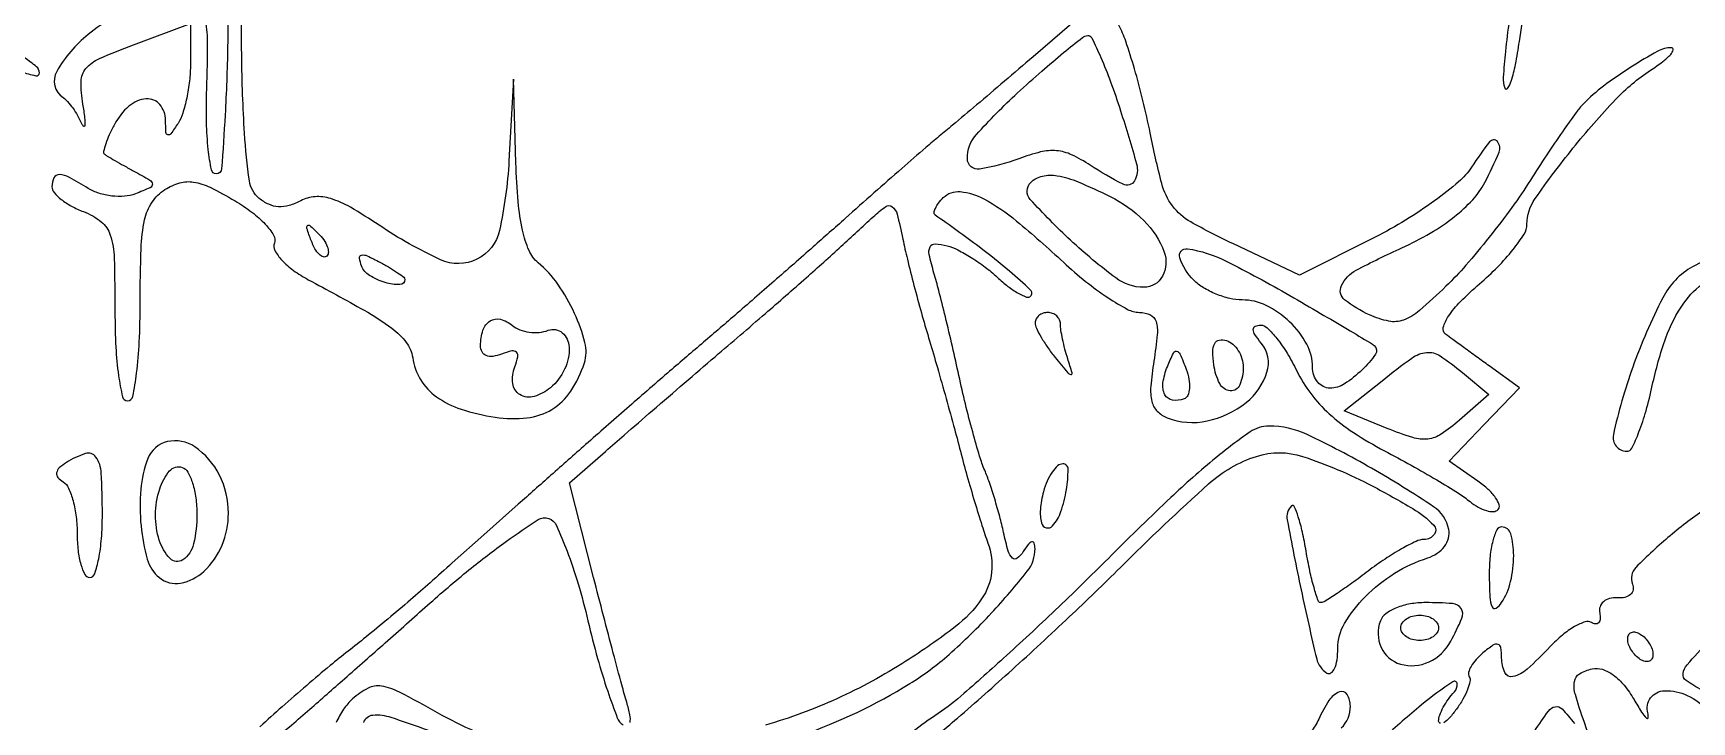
# Model space of a CAD drawing. Extents: x 50 to 925, y 21 to 441.
# Drawn here: x 411.5 to 543.1, y 205.5 to 260.1 of the extents above; entities that cross this region are included whole.
import ezdxf

# ---------------------------------------------------------------- set-up
doc = ezdxf.new("R2010")
doc.units = 0

msp = doc.modelspace()

# ---------------------------------------------------------------- linework, layer by layer
for points in [[(496.391851, 263.070595), (490.827099, 258.285297, -0.00082), (488.558679, 256.341081, -0.00089), (486.344398, 254.456365, -0.000836), (484.441023, 252.847578, -0.004342), (483.381173, 251.970415, 0.007422), (482.323022, 251.083619, 0.0014), (480.419241, 249.430086, 0.001496), (478.206385, 247.485503, 0.001371), (475.939647, 245.470415, -0.001883), (473.387293, 243.206093, -0.001078), (470.290433, 240.491309, -0.001076), (467.164176, 237.774479, -0.001789), (464.516436, 235.5, 0.001707), (461.833154, 233.19576, 0.00096), (458.590736, 230.38118, 0.000958), (455.328624, 227.527478, 0.001569), (452.57679, 225.095507, -0.000001), (449.993678, 222.798179), (447.256932, 220.364222), (444.758148, 218.141907, -0.000001), (443, 216.578295, -0.004631), (441.441226, 215.21765, -0.003167), (439.646875, 213.700025, -0.003192), (437.898749, 212.259231, -0.006449), (436.5, 211.150982, 0.00884), (435.069193, 210.006153, 0.00384), (433.20625, 208.43645, 0.003798), (431.250893, 206.737132, 0.005044), (429.5, 205.160304, -0.00396)], [(419.981081, 262.464689, 0.070801), (415.875851, 260.046153, 0.096729), (413.383433, 257.11202, 0.393373), (413.887656, 255.035779, -0.066133), (414.244172, 254.726188, -0.026142), (414.648917, 254.21676, -0.02532), (415.034261, 253.613557, -0.028908), (415.338287, 253, 0.135013), (415.517581, 252.773995, 0.587173), (415.636867, 252.828721, 0.051938), (415.621624, 253.438631, 0.010222), (415.458566, 254.523306, -0.044592), (415.313401, 256.322036, -0.176227), (415.69568, 257.345503, -0.113936), (416.76048, 258.134267, -0.013935), (419.470335, 259.225423), (424, 260.904236), (423.984687, 257.702118, -0.026465), (423.907515, 256.366125, -0.023958), (423.689119, 254.999997, -0.024702), (423.374172, 253.795871, -0.06723), (423, 253, -0.011213), (422.436556, 252.169589, -0.309569), (422.201904, 252.083458, -0.327416), (422.047261, 252.271084, -0.011938), (422.015313, 253.25, 0.173916), (421.55732, 254.492559, 0.243586), (420.485354, 254.939984, 0.160154), (419.100212, 254.354238, 0.090676), (417.954163, 252.914354, 0.016571), (417.550358, 252.095741, 0.025751), (417.263082, 251.362972, 0.023317), (417.096275, 250.772927, 0.287869), (417.16898, 250.561833, 0.035546), (417.392636, 250.40636, 0.003096), (417.990263, 250.056036, 0.004057), (418.709877, 249.64792, 0.003141), (419.5, 249.214729, -0.009026), (420.769891, 248.498937, -0.248551), (420.964257, 248.183508, -0.313886), (420.790921, 247.896481, -0.012892), (419.617534, 247.409429, -0.073373), (418.760824, 247.216795, -0.047535), (417.743441, 247.237458, -0.046908), (416.729432, 247.452581, -0.063949), (415.881103, 247.842179, 0.015397), (414.379832, 248.716677, 0.113106), (413.584935, 248.937878, 0.301106), (413.16126, 248.684612, 0.112234), (413, 247.975249, 0.17856), (413.169328, 247.516219, 0.048871), (413.734375, 246.97231, 0.042913), (414.543021, 246.439151, 0.033464), (415.5, 246, -0.07754), (416.903107, 245.200188, -0.149644), (417.627202, 244.143714, -0.068568), (417.935863, 242.310942, -0.007481), (418, 238.024751, 0.012533), (418.06939, 235.25685, 0.022823), (418.285588, 233.006188, 0.020082), (418.594338, 231.324395, 0.350667), (419, 231, 0.357052), (419.411953, 231.33716, 0.017716), (419.717781, 233.189863, 0.021012), (419.931758, 235.667444, 0.011034), (420, 238.759453, -0.008075), (420.069612, 243.069735, -0.045781), (420.352861, 245.346064, -0.091639), (420.941103, 246.744945, -0.108352), (421.965255, 247.746228, -0.068431), (423.145452, 248.275536, -0.111467), (424.236265, 248.344273, -0.07519), (425.538338, 247.928356, -0.018443), (427.521586, 246.854763, -0.029222), (428.862705, 245.953945, -0.042463), (429.919802, 244.998797, -0.05001), (430.58616, 244.12444, -0.233531), (430.64294, 243.511899, 0.221062), (430.683414, 242.923837, 0.06086), (431.240445, 242.152448, 0.04931), (432.159627, 241.337647, 0.034344), (433.336609, 240.602896, -0.005309), (437.776204, 238.177366, -0.032732), (439.958037, 236.760071, -0.069287), (441.106778, 235.623938, -0.127391), (441.61464, 234.419865, 0.101181), (442.244474, 232.680424, 0.099705), (443.508934, 231.317211, 0.078962), (445.469004, 230.329901, 0.040122), (448.16447, 229.702142, 0.063933), (450.683498, 229.649426, 0.110339), (452.660086, 230.318859, 0.111335), (454.152262, 231.760287, 0.065901), (455.232307, 234, 0.143818), (455.284143, 235.617449, 0.044704), (454.457893, 237.931205, 0.044268), (453.131633, 240.243188, 0.067296), (451.565937, 241.945277, -0.119293), (450.84357, 242.914259, -0.046241), (450.328327, 244.518727, -0.033458), (449.983065, 246.781442, -0.013867), (449.80732, 249.872445), (449.614641, 256.5), (449.253787, 250.025932, -0.040228), (448.497672, 244.504401, -0.227513), (446.716607, 242.227976, -0.226584), (443.820587, 242.187923, -0.039922), (438.945235, 244.92534, 0.016046), (436.680168, 246.343295, 0.056566), (435.109939, 247.033667, 0.091742), (433.869589, 247.181015, 0.107073), (432.730832, 246.855946, -0.051932), (431.807349, 246.478904, -0.086113), (430.973401, 246.385067, -0.091859), (430.19457, 246.578103, -0.066739), (429.436078, 247.053051, -0.186589), (428.666039, 248.432492, -0.019235), (428.280591, 252.208217, -0.013364), (428.055776, 258.357702, -0.002454), (428, 269.721235)], [(427, 266.118689, -0.004462), (426.937137, 259.075268, -0.009674), (426.735848, 253.666469, -0.004355), (426.456736, 249.39538, -0.392711), (426.030974, 249, -0.358688), (425.650043, 249.31362, -0.020503), (425.402686, 250.926034, -0.023144), (425.262604, 253.080031, -0.012817), (425.280974, 255.715508, 0.007853), (425.345383, 259.527009, 0.057573), (425.138558, 261.336159, 0.142701)], [(528.606282, 261.148678, 0.011926), (528.296262, 258.696523, 0.00969), (528.127015, 256.650461, 0.097935), (528.23905, 255.807273, 0.608045), (528.471712, 255.771913, 0.080899), (528.764973, 256.352761, 0.029077), (529.097393, 257.665767, 0.01155), (529.406078, 259.5, -0.012681), (530.371407, 265.157837, -0.035006)], [(472.468241, 204.490184, 0.054545), (481.042303, 208.574008, 0.042697), (484.170948, 210.897747, 0.024608), (487.530914, 214.177907, 0.019524), (490.372035, 217.488916, 0.172359), (490.984687, 219.284796, 0.069196), (490.919452, 219.71419, 0.401341), (490.738523, 219.81743, 0.169365), (490.46035, 219.635044, 0.022711), (490.053395, 219.052155, -0.081266), (489.575478, 218.514081, -0.378506), (489.194155, 218.529844, -0.133383), (488.857173, 219.091256, -0.014876), (488.490912, 220.552155, 0.011237), (488.181117, 221.827085, 0.008335), (487.783878, 223.22157, 0.008433), (487.364571, 224.525861, 0.018763), (486.991848, 225.5, -0.027664), (486.587482, 226.615932, -0.006477), (486.038921, 228.528125, -0.006657), (485.464834, 230.747658, -0.006494), (484.945053, 233, 0.003209), (484.43045, 235.298741, 0.002945), (483.871835, 237.657531, 0.002942), (483.34868, 239.756098, 0.009675), (482.968556, 241.132022, -0.016589), (482.587281, 242.590368, -0.169238), (482.656559, 243.202181, -0.30451), (483.059055, 243.438857, -0.049081), (484.005045, 243.28843, -0.053495), (484.85366, 242.966423, -0.022241), (485.922339, 242.362983, -0.0217), (487.019833, 241.60909, -0.02619), (487.978013, 240.805857, 0.022609), (488.839742, 240.072911, 0.035774), (489.646177, 239.535189, 0.040213), (490.306348, 239.227461, 0.293302), (490.631795, 239.298462, 0.422918), (490.624603, 239.783908, 0.01287), (488.966425, 241.26794, 0.015837), (486.544233, 243.197292, 0.006097), (483.066667, 245.726217, -0.276521), (482.980046, 245.922991, -0.077676), (483.076692, 246.259185, -0.054838), (483.328345, 246.674726, -0.032838), (483.709307, 247.109307, -0.226831), (485.054786, 247.584171, -0.096974), (486.922707, 247.006005, -0.050145), (489.517173, 245.254846, -0.013642), (493.23727, 241.984095, 0.018782), (494.998477, 240.467425, 0.022637), (496.765357, 239.184275, 0.022073), (498.323906, 238.252775, 0.12248), (499.261818, 238.012466, -0.107603), (500.133264, 237.816261, -0.214924), (500.585278, 237.292024, -0.09765), (500.682649, 236.253251, -0.014337), (500.407518, 234.147012, 0.018991), (500.165359, 232.148576, 0.079064), (500.256242, 230.942183, 0.135724), (500.680104, 230.171428, 0.108371), (501.475163, 229.647904, 0.145554), (504.630404, 229.403423, 0.115492), (507.735331, 230.871664, 0.148771), (509.385273, 233.264113, 0.255632), (508.934966, 235.578361, -0.024362), (508.432449, 236.247674, -0.138223), (508.293385, 236.666483, -0.308638), (508.443187, 236.909266, -0.105194), (508.869686, 237, -0.194864), (509.408304, 236.7818, -0.03248), (510.173229, 235.937396, -0.031468), (510.987482, 234.767897, -0.023239), (511.74213, 233.382623, 0.049446), (512.850522, 231.579476, 0.045599), (514.318838, 229.974961, 0.039809), (516.239338, 228.48758, 0.024239), (518.715766, 227.033479, -0.006466), (520.826882, 225.892747, -0.00695), (522.857181, 224.724245, -0.006618), (524.571929, 223.674409, -0.032541), (525.489932, 223.008355, 0.044062), (526.135387, 222.562349, 0.060431), (526.786043, 222.290413, 0.076048), (527.344224, 222.221207, 0.191529), (527.713834, 222.3805, 0.282516), (527.802586, 222.751654, 0.075701), (527.517291, 223.317383, 0.053555), (526.931706, 223.978082, 0.031905), (526.110218, 224.635354), (523.8411, 226.224706), (526.621863, 229.127197), (529.402626, 232.029689), (527.007724, 233.764844, -0.00024), (526.013346, 234.486021, -0.000231), (525.006004, 235.218049, -0.000228), (524.118205, 235.864452, -0.000835), (523.556411, 236.275323, -0.311079), (523.368199, 236.81687, -0.081168), (523.773846, 237.699793, -0.047851), (524.733535, 238.866651, -0.019169), (526.250044, 240.275323, 0.021086), (527.68648, 241.619904, 0.026031), (528.901351, 242.993376, 0.025923), (529.780207, 244.223601, 0.141442), (530.00975, 245, -0.152249), (530.656758, 247.029475, -0.016389), (533.651121, 251.021369, -0.02101), (537.027787, 254.884063, -0.05691), (539.814638, 257.215824, 0.016572), (540.777696, 257.897801, 0.042757), (541.409349, 258.468527, 0.125812), (541.603485, 258.823674, 0.487481), (541.472506, 258.993411, 0.128076), (540.377045, 258.715616, 0.015958), (538.246972, 257.453135, 0.019986), (536.083742, 255.951139, 0.037068), (534.479043, 254.540924, 0.037355), (533.91118, 253.868153, 0.004872), (532.825887, 252.337021, 0.005649), (531.574703, 250.490701, 0.004697), (530.284963, 248.5, -0.015915), (528.812894, 246.335851, -0.010791), (527.006744, 243.963562, -0.010881), (525.161062, 241.74574, -0.021313), (523.580941, 240.078085, -0.014489), (521.476839, 238.153958, -0.088464), (520.214896, 237.405541, -0.140396), (519.050681, 237.312357, -0.057169), (517.525021, 237.806646, -0.060668), (515.545928, 239.016538, -0.350638), (515.289423, 240.130045, -0.159449), (516.459993, 241.351048, -0.016446), (520.086782, 243.136017, 0.025944), (522.333687, 244.295361, 0.03467), (524.230269, 245.586024, 0.03935), (525.702275, 246.945026, 0.067448), (526.660518, 248.310408, 0.017547), (527.794251, 250.70518, 0.285813), (527.667278, 251.546938, 0.474262), (527.047414, 251.533677, 0.020922), (525.615106, 249.535329, -0.070515), (524.584257, 248.361978, -0.020326), (522.684692, 246.861626, -0.020014), (520.380835, 245.326241, -0.020089), (517.96441, 243.982034), (511.969525, 240.955826), (506.67133, 243.462274, -0.017), (503.332001, 245.183292, -0.105208), (501.888601, 246.448019, -0.097638), (501.034397, 248.230092, -0.013647), (500.117812, 252.234361, 0.010652), (499.546517, 254.800744, 0.010773), (498.868366, 257.330775, 0.010621), (498.184405, 259.505792, 0.042437), (497.627171, 260.785297)], [(410.558733, 257.101315, 0.032508), (411.713547, 256.776387, 0.476928), (412, 257.008388, 0.223234), (411.77282, 257.491869, 0.028616), (410.825, 258.190293, 0.02901)], [(458.862072, 205.4855, 0.09007), (458.847761, 206.100459, 0.021659), (458.598142, 207.093628, -0.006254), (458.206957, 208.469342, -0.001178), (457.529476, 210.99395, -0.001259), (456.75235, 213.94732, -0.001154), (455.966848, 216.992159), (454.052458, 224.484317), (456.907413, 226.992159, -0.001711), (458.392835, 228.288003, -0.000527), (460.641547, 230.232072, -0.000527), (463.161987, 232.401793, -0.000578), (465.610273, 234.5, 0.00151), (469.590471, 237.923965, 0.00271), (472.834087, 240.762278, 0.003208), (475.6123, 243.252019, 0.004024), (478.154264, 245.597212, -0.03583), (479.136708, 246.394243, -0.325255), (479.657172, 246.384365, -0.170179), (480.039981, 245.80736, -0.011115), (480.496833, 243.824127, 0.008904), (480.855937, 242.233095, 0.003992), (481.381748, 240.154587, 0.003951), (481.972572, 237.965928, 0.005361), (482.542753, 236, -0.003086), (483.147055, 233.951316, -0.001826), (483.844019, 231.5, -0.001827), (484.521742, 229.048399, -0.00314), (485.066159, 227, 0.005266), (485.586877, 225.073812, 0.004195), (486.187926, 223.006566, 0.004241), (486.777072, 221.100798, 0.010645), (487.247868, 219.724479, -0.114433), (487.534556, 217.405552, -0.126128), (486.747894, 215.288689, -0.077568), (484.641337, 213.07922, -0.022093), (480.744202, 210.354088, -0.034373), (475.264905, 207.379661, -0.037679), (469.592538, 205.287884, -0.036855)], [(481.5, 203.106988, 0.012548), (484.831621, 205.846727, 0.005333), (489.161426, 209.674849, 0.005273), (493.697329, 213.859917, 0.006886), (497.751663, 217.787415, -0.012878), (504.756394, 224.412193, -0.105121), (508.553098, 226.597663, -0.159258), (512.208, 226.586577, -0.040663), (517.731774, 224.25, -0.014065), (520.949892, 222.451656, -0.066123), (522.606893, 221.139507, -0.368102), (522.653608, 220.405436, -0.236499), (521.844391, 220, 0.111023), (521.206475, 219.856586, 0.017798), (520.065427, 219.265625, 0.018934), (518.750734, 218.457174, 0.015604), (517.411113, 217.5, -0.006559), (516.120511, 216.542126, -0.009541), (514.955605, 215.734375, -0.005614), (513.962233, 215.089247, -0.142133), (513.65462, 215, -0.322039), (513.438234, 215.155496, -0.011352), (513.114591, 216.194794, -0.017227), (512.786579, 217.508205, -0.010729), (512.488615, 219.067384, 0.012369), (512.191489, 220.594989, 0.023612), (511.865183, 221.801863, 0.026144), (511.55269, 222.623214, 0.5271), (511.331269, 222.664602, 0.24758), (510.987077, 221.551918, 0.005787), (512.094305, 216.003661, 0.006549), (513.326828, 210.534316, 0.198153), (514.134896, 209.416629, 0.298844), (514.462059, 209.425536, 0.137244), (514.745876, 209.769414, 0.071036), (514.938706, 210.451846, 0.0334), (515, 211.368403, -0.134055), (515.540652, 213.348701, -0.062533), (517.180597, 215.470734, -0.057446), (519.512655, 217.330425, -0.062854), (522.139332, 218.544222, 0.07309), (522.886415, 218.908106, 0.08419), (523.456514, 219.457777, 0.092774), (523.775133, 220.116294, 0.114465), (523.800761, 220.79605, 0.200859), (522.601974, 222.599329, 0.016407), (517.68418, 225.647348, 0.020255), (512.566939, 228.321416, 0.110706), (509.539703, 229, 0.153197), (508.04046, 228.5296, 0.019686), (505.320351, 226.472776, 0.017664), (501.74941, 223.327401, 0.006989), (497.058748, 218.766065, -0.005661), (492.86224, 214.663522, -0.006284), (488.71579, 210.799254, -0.005855), (485.101489, 207.591279, -0.032245), (483.028247, 206.016065, 0.025098), (481.039143, 204.549106, 0.006079)], [(544.240429, 222.478148, 0.025003), (541.369366, 220.305823, 0.024039), (538.648911, 217.792741, 0.293882), (538.373389, 216.469348, -0.131741), (538.421563, 216.009736, -0.170261), (538.221513, 215.639003, -0.133584), (537.783719, 215.414917, -0.070763), (537.17092, 215.374291, 0.079595), (536.553329, 215.322439, 0.117234), (536.071548, 215.074051, 0.137518), (535.802019, 214.669802, 0.130563), (535.774777, 214.17567, -0.059761), (535.814732, 213.707854, -0.170733), (535.697604, 213.407994, -0.244177), (535.455299, 213.31087, -0.11445), (535.126205, 213.422001, 0.225414), (534.614774, 213.478568, 0.048634), (533.783358, 213.096808, 0.041808), (532.819404, 212.421345, 0.029268), (531.851428, 211.513607, -0.01906), (530.016686, 209.721306, -0.127738), (528.896496, 209.136011, -0.358395), (528.249331, 209.457361, -0.105803), (528, 210.622445, 0.035672), (527.942202, 211.431551, 0.302251), (527.710979, 211.690098, 0.218913), (527.312464, 211.618841, 0.021194), (526.51101, 211.009138, 0.036881), (525.970289, 210.488527, 0.051676), (525.577004, 209.94612, 0.063827), (525.374195, 209.461868, 0.208627), (525.422335, 209.125665, -0.193866), (525.48676, 208.751687, -0.040365), (525.29048, 208.101244, -0.036867), (524.922404, 207.334304, -0.027559), (524.411324, 206.547842, -0.022797), (523.86772, 205.871416, -0.06539), (523.414577, 205.475852, -0.213252)], [(423.110527, 197.740306, -0.0004), (432, 205.295099, 0.003856), (433.445762, 206.541109, 0.000642), (436.203232, 208.961172, 0.000704), (439.437897, 211.815497, 0.000624), (442.798235, 214.796632, -0.01053), (446.073537, 217.588357, -0.015986), (449.045197, 219.860738, -0.010646), (451.563611, 221.582101, -0.240664), (452.411647, 221.672278, -0.196041), (453.015141, 221.106016, -0.016138), (453.86781, 219.076659, -0.019704), (454.738569, 216.501715, -0.013853), (455.521956, 213.54483, 0.009871), (456.282323, 210.579643, 0.01404), (457.083219, 207.979888, 0.009985), (457.844731, 205.873378, 0.16404), (458.316068, 205.304659, 0.211662)], [(543.898606, 208.054265, -0.028778), (542.632284, 208.828801, -0.280477), (542.388352, 209.37884, -0.1519), (542.70704, 210.071933, -0.007877), (544.398606, 211.894167, 0.03996)], [(535.041923, 204.121906, 0.002193), (534.560441, 205.5, -0.013152), (533.844536, 207.702956, -0.108931), (533.770473, 208.745824, -0.226408), (534.179835, 209.35535, -0.079624), (535.186093, 209.751627, -0.134299), (535.993387, 209.71062, -0.079435), (536.856425, 209.265376, -0.063083), (537.713629, 208.449298, -0.039806), (538.499746, 207.311017, 0.010441), (539.101852, 206.319439, 0.058742), (539.492857, 205.839799, 0.619507), (539.626604, 205.887076, 0.104631), (539.595038, 206.25, -0.242374), (539.812308, 207.441867, -0.223089), (540.925885, 208.015839, -0.122261), (542.723622, 207.639452, -0.084122), (544.428571, 206.428571, 0.031321)], [(446.609137, 204.763684, -0.02554), (443.596038, 206.265654, 0.008725), (440.563741, 207.906692, 0.079612), (439.143065, 208.377035, 0.160032), (438.072038, 208.207983, 0.065504), (436.846038, 207.360667, 0.059927), (436.139323, 206.54758, 0.0417), (435.542274, 205.486332, 0.042005)], [(515.277229, 205.060221, 0.201583), (516, 206.780109, 0.134758), (515.742621, 207.717736, 0.371852), (515.142156, 207.918709, 0.149094), (514.298296, 207.229239, 0.044105), (513.487128, 205.75, -0.07366), (512.867701, 204.763076, -0.072195)], [(523.138902, 205.429423, -0.34181), (523, 205.60887, -0.090357), (523.08609, 206.081372, -0.033624), (523.367188, 206.698074, -0.031983), (523.771638, 207.344849, -0.033387), (524.25, 207.925, 0.213607), (524.473383, 208.565874, 0.567371), (524.136759, 208.729784, 0.028365), (521.633505, 206.88251, 0.01371), (518.638285, 204.256157, 0.015587)], [(530.613962, 204.814271, -0.012012), (531.708848, 206.400794, -0.190281), (532.251531, 206.746074, -0.258156), (532.793329, 206.569709, -0.022291), (533.77118, 205.423367, 0.001437)], [(437.727908, 205.486027, -0.312052), (438.458852, 206.086334, -0.102777), (439.894608, 205.909997, -0.003929), (445, 204.133283, 0.062095)]]:
    msp.add_lwpolyline(points, format="xyb")
for points in [[(497.76638, 254, -0.010363), (499.035949, 249.783563, -0.197352), (498.877372, 248.445418, -0.404139), (497.965949, 248.168461, -0.026734), (495.363888, 249.681141, 0.035458), (493.889009, 250.504488, 0.087451), (492.696489, 250.826594, 0.083029), (491.428115, 250.729596, 0.029739), (489.690815, 250.189397, -0.052516), (486.581969, 249.37572, -0.453873), (485.615709, 250.191388, -0.190389), (486.34003, 252.123294, -0.023006), (489.599062, 255.411233, -0.005863), (491.52503, 257.142059, -0.008715), (493.254707, 258.607629, -0.004583), (494.740296, 259.799987, -0.152985), (495.161643, 259.960295, -0.304545), (495.493441, 259.765307, -0.009062), (496.199712, 258.225837, -0.015174), (496.973793, 256.297074, -0.00953)], [(496.93656, 247.201968, -0.080259), (499.618605, 245.287161, -0.109022), (501.227324, 242.796121, -0.215316), (501.09741, 240.88643, -0.276413), (499.616464, 240, -0.162174), (497.382586, 240.744125, -0.02608), (493.807423, 243.726503, -0.022567), (490.611196, 246.96859, -0.398991), (490.646326, 248.312993, -0.141521), (491.565676, 248.82029, -0.099798), (492.752509, 248.848913, -0.056323), (494.417361, 248.3569, -0.014993)], [(434.806872, 242.473539, -0.278911), (434.538684, 242.40751, -0.120343), (434.210949, 242.604915, -0.070189), (433.866277, 243.059266, -0.036269), (433.564293, 243.706872, -0.008399), (433.21821, 244.663782, -0.286372), (433.270328, 244.888819, -0.400052), (433.463552, 244.893514, -0.011214), (434.124088, 244.266667, -0.043285), (434.558688, 243.753423, -0.063152), (434.837219, 243.231185, -0.082976), (434.927901, 242.779789, -0.20742)], [(441, 240.631483, -0.407303), (440.590698, 240.212385, -0.080817), (439.443747, 240.371247, -0.063065), (438.189449, 240.938737, -0.164856), (437.565538, 241.689806, -0.053507), (437.398629, 242.318507, -0.399857), (437.559233, 242.549189, -0.160481), (438.00198, 242.49742, -0.014189), (439.022505, 241.987955, -0.010951), (439.780288, 241.560795, -0.016511), (440.419111, 241.152933, -0.011349), (440.919806, 240.7925, -0.235242)], [(511.196424, 239.350214, -0.001095), (513.640534, 237.927914, -0.00165), (515.763622, 236.676776, -0.000637), (517.582944, 235.593405, -0.038723), (517.892501, 235.37438, -0.389703), (517.984841, 234.69157, -0.049295), (516.929405, 233.456888, -0.046836), (515.524957, 232.341019, -0.14546), (514.377555, 232, -0.120562), (513.85215, 232.128556, -0.100715), (513.404657, 232.490932, -0.091771), (513.104097, 233.032919, -0.081002), (513, 233.671259, 0.125339), (512.534902, 235.497465, 0.077653), (511.181276, 237.264278, 0.076612), (509.329951, 238.555796, 0.114547), (507.416441, 239, -0.058126), (506.430865, 239.114963, -0.038954), (505.349115, 239.461607, -0.039068), (504.339266, 239.969598, -0.06038), (503.571429, 240.571429, -0.115429), (502.471611, 242.343107, -0.564399), (503.076417, 243.058329, -0.076273), (506.14174, 242.072833, -0.015383)], [(543.151146, 241.626476, 0.149326), (540.775837, 239.166917, 0.031978), (538.396043, 233.655041, 0.031855), (536.860457, 228.314042, 0.479073), (537.917136, 227, 0.285621), (538.33247, 227.258331, 0.021411), (538.89303, 228.530191, 0.024483), (539.456908, 230.212823, 0.015785), (539.951437, 232.209162, -0.032891), (541.02883, 235.9984, -0.066914), (542.445871, 238.744332, -0.093633), (544.151993, 240.412135, -0.147894), (546.095971, 241, 0.050716), (546.824986, 241.074136, 0.047913), (547.538877, 241.29375, 0.051505), (548.134106, 241.616699, 0.104677), (548.5, 242, 0.429027), (548.321622, 242.678787, 0.144234), (547.201748, 242.92542, 0.062963), (545.211676, 242.53137, 0.046314)], [(452.373252, 236.589736, -0.27597), (453.479924, 236.397343, -0.208624), (454.026742, 235.261828, -0.118905), (453.670317, 233.496826, -0.11098), (452.543805, 232.036355, -0.102261), (451.248627, 231.347333, -0.207545), (450.125383, 231.487541, -0.234021), (449.55038, 232.369857, -0.121647), (449.717283, 233.705634, 0.036196), (449.954054, 234.487508, 0.263018), (449.845019, 234.849322, 0.253606), (449.473809, 234.950848, 0.034173), (448.673609, 234.704994, -0.055165), (447.976362, 234.522353, -0.131109), (447.448046, 234.583249, -0.179175), (447.121248, 234.875753, -0.122135), (447, 235.364718, -0.077024), (447.191306, 236.599214, -0.176031), (447.757786, 237.335205, -0.209639), (448.58454, 237.462722, -0.108539), (449.531243, 236.974071, 0.08357), (450.116484, 236.634327, 0.05626), (450.867378, 236.445134, 0.055112), (451.660819, 236.425846, 0.070265)], [(491, 237.19113, 0.109527), (491.095611, 236.759895, 0.021396), (491.464605, 236.049658, 0.021784), (491.976149, 235.243619, 0.018662), (492.581635, 234.44113, 0.002861), (493.591, 233.216717, 0.194068), (493.823967, 233.091771, 0.533799), (493.922297, 233.208733, 0.00647), (493.581635, 234.331787, -0.012756), (493.358983, 235.100454, -0.012001), (493.170855, 235.895212, -0.012058), (493.038081, 236.607397, -0.040072), (493, 237.081787, 0.108102), (492.923365, 237.432104, 0.099646), (492.70625, 237.730275, 0.095575), (492.381772, 237.930205, 0.090658), (492, 238, 0.07942), (491.618016, 237.93894, 0.091028), (491.29375, 237.762394, 0.100768), (491.076959, 237.499624, 0.122851)], [(507.5, 233.666667, -0.0969), (507.224593, 232.258916, -0.327961), (506.472893, 231.797437, -0.260961), (505.635199, 232.362897, -0.081662), (505.165853, 233.861382, -0.032267), (505.085969, 234.909629, -0.123735), (505.236947, 235.541143, -0.228017), (505.602657, 235.814307, -0.129446), (506.165853, 235.778049, -0.101455), (506.675837, 235.483358, -0.070385), (507.108094, 234.974385, -0.067041), (507.400135, 234.337022, -0.074078)], [(502.803347, 231.145833, -0.132324), (501.885926, 231.052542, -0.237641), (501.288005, 231.487037, -0.156806), (501.132666, 232.42174, -0.060234), (501.483797, 233.706872, -0.012562), (501.956134, 234.787233, -0.32904), (502.218824, 234.929974, -0.26417), (502.480749, 234.72897, -0.009302), (502.973183, 233.5, -0.044492), (503.195313, 232.708388, -0.064254), (503.236179, 231.983464, -0.084019), (503.101235, 231.431223, -0.202458)], [(524.881923, 233.25), (526.985415, 231.5), (524.649066, 229.46494, -0.031268), (523.202039, 228.355584, -0.120309), (522.145886, 227.96756, -0.10467), (520.950198, 228.082654, -0.020722), (518.914727, 228.816404), (515.516737, 230.202928), (518.508368, 232.596497, -0.013127), (520.879947, 234.393929, -0.130766), (522.035668, 234.831894, -0.173402), (523.109267, 234.567786, -0.027337)], [(420.606989, 226.418213, 0.070695), (420.049498, 223.985253, 0.045142), (420.067305, 221.078775, 0.045471), (420.566456, 218.444025, 0.151125), (421.518758, 216.984433, 0.223192), (423.206993, 216.546985, 0.141853), (425.052863, 217.478762, 0.107048), (426.49234, 219.546187, 0.099055), (427, 222.083559, 0.115635), (426.29191, 225.104365, 0.129332), (424.329936, 227.351598, 0.207678), (422.157329, 227.76109, 0.250328)], [(414.143237, 226.109687, 0.045108), (413.582121, 225.678736, 0.167837), (413.374236, 225.291912, 0.218762), (413.475495, 224.9263, 0.079241), (413.893237, 224.565983, -0.15125), (414.320393, 224.075997, -0.03868), (414.674888, 223.072107, -0.035822), (414.918607, 221.808393, -0.029735), (415, 220.440983, 0.027497), (415.072564, 219.122516, 0.043243), (415.29375, 218.010789, 0.053437), (415.614478, 217.229636, 0.275259), (416, 217, 0.322437), (416.389817, 217.280551, 0.031449), (416.70625, 218.46875, 0.03053), (416.927795, 220.083446, 0.01883), (417, 222, 0.012975), (416.914666, 225.287774, 0.139788), (416.488057, 226.534582, 0.328839), (415.65968, 226.816422, 0.064421)], [(424.5, 222, -0.056328), (424.234514, 219.650869, -0.18776), (423.378272, 218.389241, -0.371038), (422.365359, 218.498306, -0.111868), (421.517471, 219.944953, -0.079678), (421.217418, 221.953229, -0.073655), (421.545064, 224.012901, -0.099329), (422.329336, 225.438968, -0.307072), (423.334859, 225.721714, -0.189113), (423.783681, 225.347069, -0.049547), (424.15774, 224.468253, -0.043148), (424.414483, 223.304603, -0.03274)], [(491.656295, 223.79367, 0.040348), (491.408541, 222.393439, 0.088718), (491.497829, 221.31361, 0.268318), (491.874789, 220.935412, 0.28207), (492.375772, 221.083333, 0.102413), (493.037231, 222.212979, 0.040692), (493.473925, 223.965032, 0.039935), (493.607999, 225.574628, 0.415174), (493.184019, 226, 0.184568), (492.778296, 225.844951, 0.058847), (492.343063, 225.351891, 0.049586), (491.947077, 224.638168, 0.037935)], [(527.015313, 217.25, 0.010406), (527.060454, 215.437031, 0.091963), (527.241532, 214.660575, 0.457382), (527.556075, 214.563166, 0.110301), (528, 215, 0.08555), (528.714427, 216.67551, 0.058157), (528.955264, 218.739083, 0.067601), (528.722883, 220.450002, 0.337172), (528, 221, 0.288131), (527.614598, 220.757801, 0.048007), (527.298248, 219.898438, 0.040047), (527.081895, 218.687043, 0.025197)], [(518.380002, 213.547887, 0.200424), (518.441303, 211.449057, 0.219612), (519.973183, 210.122659, 0.18174), (522.241206, 210.300573, 0.16178), (523.964816, 211.934259, 0.020851), (524.850301, 213.768755, 0.251397), (524.78626, 214.524083, 0.234243), (524.113441, 214.921412, 0.018314), (521.968615, 215, 0.042423), (520.740288, 214.895593, 0.05378), (519.645533, 214.584289, 0.063247), (518.81334, 214.117887, 0.142766)], [(523, 213, -0.148195), (522.884432, 212.618646, -0.098894), (522.559375, 212.29375, -0.082425), (522.073457, 212.074694, -0.064853), (521.5, 212, -0.064853), (520.926543, 212.074694, -0.082425), (520.440625, 212.29375, -0.098894), (520.115568, 212.618646, -0.148195), (520, 213, -0.148195), (520.115568, 213.381354, -0.098894), (520.440625, 213.70625, -0.082425), (520.926543, 213.925306, -0.064853), (521.5, 214, -0.064853), (522.073457, 213.925306, -0.082425), (522.559375, 213.70625, -0.098894), (522.884432, 213.381354, -0.148195)], [(540, 210.881966, -0.117858), (539.920761, 210.550471, -0.186277), (539.70625, 210.357263, -0.154201), (539.382383, 210.338175, -0.076764), (539, 210.5, -0.064269), (538.617474, 210.810561, -0.051777), (538.29375, 211.230237, -0.053414), (538.073533, 211.689814, -0.085235), (538, 212.118034, -0.117858), (538.079239, 212.449529, -0.186277), (538.29375, 212.642737, -0.154201), (538.617617, 212.661825, -0.076764), (539, 212.5, -0.064269), (539.382526, 212.189439, -0.051777), (539.70625, 211.769763, -0.053414), (539.926467, 211.310186, -0.085235)]]:
    msp.add_lwpolyline(points, format="xyb", close=True)

doc.saveas('drawing.dxf')
